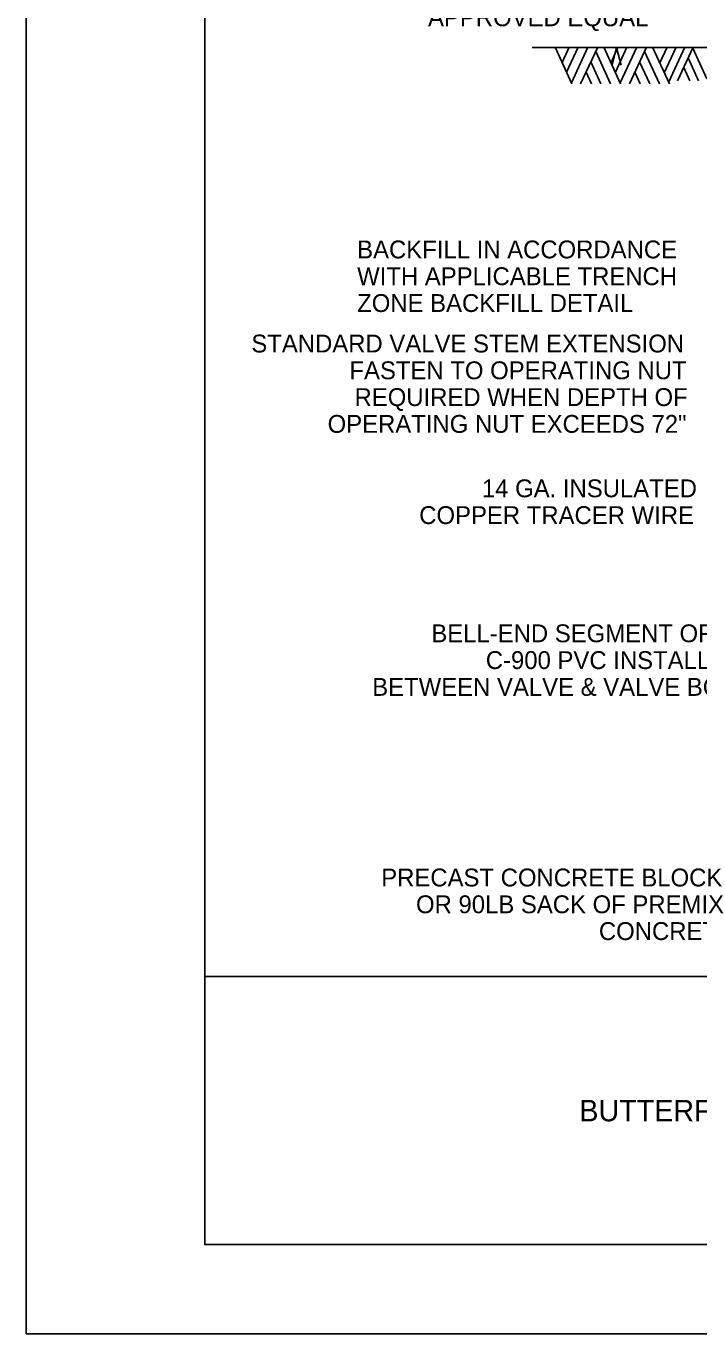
# Model space of a CAD drawing. Extents: x 2082680.9 to 2082689.4, y 13331271.1 to 13331282.1.
# Drawn here: x 2082680.95 to 2082684.71, y 13331271.14 to 13331278.46 of the extents above; entities that cross this region are included whole.
import ezdxf

# ---------------------------------------------------------------- set-up
doc = ezdxf.new("R2010")
doc.units = 0
for name, color, linetype in [('Detail', 7, 'Continuous'), ('Detail Label', 7, 'Continuous'), ('Non-Print', 7, 'Continuous'), ('Sheet Title Block', 7, 'Continuous')]:
    doc.layers.add(name, color=color, linetype=linetype)

msp = doc.modelspace()

# ---------------------------------------------------------------- linework, layer by layer
at = {"layer": 'Detail'}
for p, q in [((2082684.7645, 13331278.3451), (2082683.7781, 13331278.3451)), ((2082684.0006, 13331278.1421), (2082683.9068, 13331278.3461)), ((2082683.9468, 13331278.2613), (2082683.9857, 13331278.3461)), ((2082683.9714, 13331278.2059), (2082684.0362, 13331278.3461)), ((2082683.9981, 13331278.1473), (2082684.0906, 13331278.3461)), ((2082684.0498, 13331278.1421), (2082684.1456, 13331278.3461)), ((2082684.2736, 13331278.1421), (2082684.1798, 13331278.3461)), ((2082684.2198, 13331278.2613), (2082684.2587, 13331278.3461)), ((2082684.2444, 13331278.2059), (2082684.3092, 13331278.3461)), ((2082684.2712, 13331278.1473), (2082684.3637, 13331278.3461)), ((2082684.3228, 13331278.1421), (2082684.4186, 13331278.3461)), ((2082684.5469, 13331278.1415), (2082684.4528, 13331278.3461)), ((2082684.4931, 13331278.2585), (2082684.5333, 13331278.3461)), ((2082684.5183, 13331278.2038), (2082684.585, 13331278.3461)), ((2082684.5432, 13331278.152), (2082684.6325, 13331278.3461)), ((2082684.5922, 13331278.1582), (2082684.6797, 13331278.347)), ((2082684.2176, 13331278.1418), (2082684.134, 13331278.3217)), ((2082684.4906, 13331278.1418), (2082684.407, 13331278.3217)), ((2082684.7104, 13331278.1582), (2082684.6521, 13331278.2865)), ((2082684.757, 13331278.1694), (2082684.6782, 13331278.3412)), ((2082684.1103, 13331278.1418), (2082684.0805, 13331278.2071)), ((2082684.1635, 13331278.1418), (2082684.107, 13331278.2646)), ((2082684.3833, 13331278.1418), (2082684.3535, 13331278.2071)), ((2082684.4365, 13331278.1418), (2082684.38, 13331278.2646)), ((2082684.6609, 13331278.1582), (2082684.6268, 13331278.2327))]:
    msp.add_line(p, q, dxfattribs=at)
at = {"layer": 'Detail Label'}
msp.add_lwpolyline([(2082684.276, 13331278.2451), (2082684.251, 13331278.3451), (2082684.226, 13331278.2451)], dxfattribs=at)
at = {"layer": 'Non-Print'}
msp.add_lwpolyline([(2082680.946, 13331271.1426), (2082689.446, 13331271.1426), (2082689.446, 13331282.1426), (2082680.946, 13331282.1426)], close=True, dxfattribs=at)
at = {"layer": 'Sheet Title Block'}
for points in [[(2082681.946, 13331281.6426), (2082688.946, 13331281.6426), (2082688.946, 13331273.1426), (2082681.946, 13331273.1426)], [(2082681.946, 13331273.1426), (2082688.946, 13331273.1426), (2082688.946, 13331271.6426), (2082681.946, 13331271.6426)]]:
    msp.add_lwpolyline(points, close=True, dxfattribs=at)

# ---------------------------------------------------------------- texts
at = {"layer": 'Detail Label'}
for s, p in [(' APPROVED EQUAL', (2082683.1584, 13331278.4639)), ('BACKFILL IN ACCORDANCE', (2082682.7988, 13331277.1641)), ('WITH APPLICABLE TRENCH', (2082682.7988, 13331277.0141)), ('ZONE BACKFILL DETAIL', (2082682.7988, 13331276.8641)), ('STANDARD VALVE STEM EXTENSION', (2082682.2065, 13331276.6374)), (' FASTEN TO OPERATING NUT', (2082682.7185, 13331276.4874)), ('REQUIRED WHEN DEPTH OF ', (2082682.7842, 13331276.3374)), ('OPERATING NUT EXCEEDS 72"', (2082682.6335, 13331276.1874)), ('14 GA. INSULATED', (2082683.4971, 13331275.8266)), (' COPPER TRACER WIRE', (2082683.1091, 13331275.6766)), ('BELL-END SEGMENT OF 6"', (2082683.214, 13331275.0148)), (' C-900 PVC INSTALLED', (2082683.4818, 13331274.8648)), (' BETWEEN VALVE & VALVE BOX', (2082682.846, 13331274.7148)), ('PRECAST CONCRETE BLOCK', (2082682.9335, 13331273.6476)), ('OR 90LB SACK OF PREMIX', (2082683.1283, 13331273.4976)), ('CONCRETE', (2082684.152, 13331273.3476))]:
    msp.add_text(s, height=0.1, dxfattribs=at).set_placement(p)
at = {"layer": 'Sheet Title Block'}
msp.add_text('BUTTERFLY VALVE', height=0.12, dxfattribs=at).set_placement((2082684.0427, 13331272.3326))

doc.saveas('drawing.dxf')
